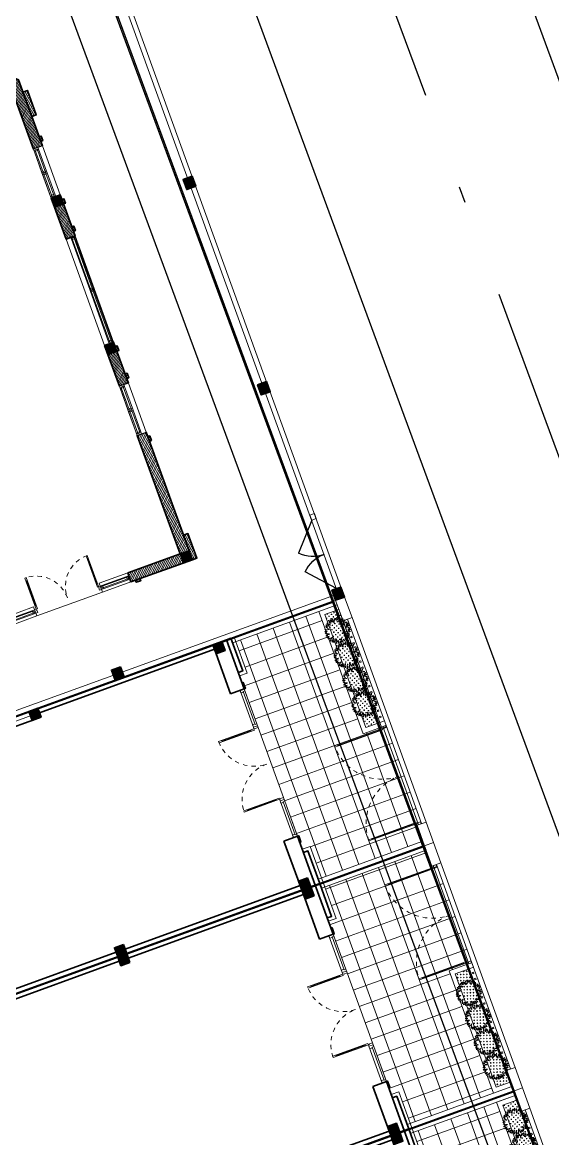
# Model space of a CAD drawing. Header units: millimetres. Extents: x 567980 to 569372, y 2065777 to 2066674.
# Drawn here: x 568659.9 to 568672.08, y 2066424.53 to 2066450.2 of the extents above; entities that cross this region are included whole.
import ezdxf

# ---------------------------------------------------------------- set-up
doc = ezdxf.new("R2010")
doc.units = ezdxf.units.MM
for name, pattern in [('ACAD_ISO10W100', [18.5, 12, -3, 0.5, -3]), ('CENTER', [3, 1.5, -0.5, 0.5, -0.5]), ('HIDDEN', [0.75, 0.5, -0.25]), ('HIDDEN2', [0.1875, 0.125, -0.0625])]:
    doc.linetypes.add(name, pattern=pattern)
for name, color, linetype, lineweight in [('A-CAY', 76, 'Continuous', 13), ('A-COT VACH', 2, 'Continuous', 35), ('A-CUA', 25, 'Continuous', 5), ('A-HATCH', 251, 'Continuous', 5), ('A-NET KHUAT', 250, 'HIDDEN', 9), ('A-NET THAY', 125, 'Continuous', 18), ('A-TRUC', 250, 'CENTER', 5), ('A-TUONG', 255, 'Continuous', 35), ('boDnv', 54, 'Continuous', 25), ('E- THAY', 9, 'Continuous', 20)]:
    doc.layers.add(name, color=color, linetype=linetype, lineweight=lineweight)
for name, color, linetype in [('ChiaLo', 128, 'CENTER'), ('datOlienke', 42, 'Continuous'), ('LogDg', 7, 'Continuous'), ('LoLK', 6, 'Continuous'), ('QH', 7, 'Continuous'), ('QUYEN', 7, 'Continuous'), ('TimDg', 222, 'Continuous'), ('ViaHeS', 32, 'Continuous')]:
    doc.layers.add(name, color=color, linetype=linetype)
doc.styles.add('rms', font='romans.shx', dxfattribs={"width": 0.7, "bigfont": 'vns.shx'})
doc.linetypes.add('ADL', pattern='A,0.125,-0.15,["++",rms,S=0.5,R=0,X=0,Y=-0.2245],-1.35,1.125', length=2.75)

# ---------------------------------------------------------------- blocks, each defined once
blk = doc.blocks.new('NEN')
at = {"layer": 'boDnv', "color": 10, "linetype": 'ADL', "ltscale": 0.25}
blk.add_lwpolyline([(-56.445, 75.304, -0.001833), (-68.512, 70.181), (-71.102, 64.281), (-45.209, -7.309), (-39.721, -9.671), (-12.936, 1.999), (-10.394, 7.957), (-36.646, 79.167), (-42.166, 81.522), (-54.75, 76.037, -0.001474)], format="xyb", close=True, dxfattribs=at)
at = {"layer": 'ChiaLo', "ltscale": 5}
for points in [[(-30.423, 65.176), (-67.611, 51.725)], [(-28.347, 59.546), (-65.571, 46.083)], [(-26.272, 53.916), (-63.53, 40.441)]]:
    blk.add_lwpolyline(points, dxfattribs=at)
at = {"layer": 'datOlienke'}
blk.add_lwpolyline([(-56.839, 76.223, -0.001888), (-69.267, 70.948), (-72.179, 64.317), (-46.002, -8.056), (-39.718, -10.761), (-12.172, 1.241), (-9.318, 7.93), (-35.857, 79.917), (-42.17, 82.611), (-55.15, 76.953, -0.001474)], format="xyb", close=True, dxfattribs=at)
at = {"layer": 'LogDg'}
blk.add_lwpolyline([(-6.653, 51.185), (136.874, 113.746, 0.429738), (140.832, 124.658), (126.05, 154.214, 0.398858), (115.699, 157.969), (-24.481, 96.867, 0.397369), (-28.79, 86.766), (-17.356, 55.751, 0.431261)], format="xyb", close=True, dxfattribs=at)
blk.add_lwpolyline([(-68.344, 77.848, 0.398827), (-76.611, 58.929), (-51.692, -9.967, 0.433046), (-40.973, -14.58), (-10.717, -1.397, 0.39741), (-6.406, 8.704), (-33.979, 83.495, 0.431261), (-44.682, 88.062), (-45.111, 87.874, -0.003775), (-68.344, 77.848)], format="xyb", dxfattribs=at)
at = {"layer": 'LoLK'}
for points in [[(-35.857, 79.917), (-42.17, 82.611), (-47.688, 80.206), (-40.767, 61.434), (-30.423, 65.176)], [(-28.347, 59.546), (-30.423, 65.176), (-40.767, 61.434), (-49.231, 58.373), (-47.155, 52.744)], [(-26.272, 53.916), (-28.347, 59.546), (-47.155, 52.744), (-45.08, 47.114)], [(-24.196, 48.287), (-26.272, 53.916), (-45.08, 47.114), (-43.004, 41.484)]]:
    blk.add_lwpolyline(points, close=True, dxfattribs=at)
at = {"layer": 'TimDg', "linetype": 'ACAD_ISO10W100', "ltscale": 0.75}
blk.add_lwpolyline([(-50.184, 141.003), (-36.235, 98.288), (0, 0)], dxfattribs=at)
at = {"layer": 'ViaHeS'}
blk.add_lwpolyline([(-56.839, 76.223, -0.001888), (-69.267, 70.948), (-72.179, 64.317), (-46.002, -8.056), (-39.718, -10.761), (-12.172, 1.241), (-9.318, 7.93), (-35.857, 79.917), (-42.17, 82.611), (-55.15, 76.953, -0.001474)], format="xyb", close=True, dxfattribs=at)
blk = doc.blocks.new('NEN IO1')
at = {"layer": 'datOlienke'}
blk.add_lwpolyline([(-82.941, 18.475, -0.001888), (-82.207, 4.994), (-76.962, 0), (0, 0), (4.681, 4.99), (2.763, 34.975), (-2.556, 39.934), (-79.278, 39.462), (-83.958, 34.441), (-83.053, 20.312, -0.001474)], format="xyb", close=True, dxfattribs=at)
at = {"layer": 'LoLK'}
for points in [[(-79.278, 39.462), (-83.958, 34.441), (-83.574, 28.435), (-63.567, 28.559), (-63.567, 39.559)], [(-57.567, 39.596), (-63.567, 39.559), (-63.567, 28.559), (-63.567, 19.558), (-57.567, 19.595)], [(-51.567, 39.633), (-57.567, 39.596), (-57.567, 19.595), (-51.567, 19.632)], [(-45.567, 39.67), (-51.567, 39.633), (-51.567, 19.632), (-45.567, 19.669)]]:
    blk.add_lwpolyline(points, close=True, dxfattribs=at)
blk = doc.blocks.new('*U404')
at = {"layer": 'A-CUA', "color": 32}
for points in [[(60, -40), (45, -40), (45, -18), (0, -18), (0, -40), (0, -40), (0, -82), (0, -82), (0, -103), (45, -103), (45, -82), (60, -82)], [(30, -82), (60, -82), (60, -40), (30, -40)], [(1292, -82), (1262, -82), (1262, -40), (1292, -40)], [(1322, -82), (1307, -82), (1307, -40), (1322, -40), (1322, -18), (1277, -18), (1277, -40), (1292, -40), (1292, -82), (1277, -82), (1277, -103), (1322, -103)], [(1307, -82), (1337, -82), (1337, -40), (1307, -40)], [(2540, -40), (2555, -40), (2555, -18), (2600, -18), (2600, -40), (2600, -40), (2600, -82), (2600, -82), (2600, -103), (2555, -103), (2555, -82), (2540, -82)], [(2570, -82), (2540, -82), (2540, -40), (2570, -40)]]:
    blk.add_lwpolyline(points, close=True, dxfattribs=at)
at = {"layer": 'A-CUA', "color": 37, "lineweight": -2}
for points in [[(45, -18), (1277, -18), (1277, -40), (45, -40)], [(45, -82), (1277, -82), (1277, -103), (45, -103)], [(2555, -18), (1322, -18), (1322, -40), (2555, -40)], [(2555, -82), (1322, -82), (1322, -103), (2555, -103)]]:
    blk.add_lwpolyline(points, close=True, dxfattribs=at)
blk = doc.blocks.new('A$C1a95cbaf')
at = {"layer": 'A-HATCH'}
h = blk.add_hatch(dxfattribs=at)
h.set_pattern_fill('ANSI31', color=256, scale=300)
h.set_pattern_definition([(45, (-121341.862, 350750.01), (-26.5165043, 26.5165043), [])])
h.paths.add_polyline_path([(110, 600), (0, 600), (0, 0), (110, 0)])
at = {"layer": 'A-TUONG', "elevation": 0}
blk.add_lwpolyline([(110, 0), (0, 0), (0, 600), (110, 600)], close=True, dxfattribs=at)
blk = doc.blocks.new('*U399')
at = {"layer": 'A-CUA', "color": 32}
for points in [[(60, -40), (45, -40), (45, -10), (0, -10), (0, -40), (0, -40), (0, -90), (0, -90), (0, -120), (45, -120), (45, -90), (60, -90)], [(30, -90), (60, -90), (60, -40), (30, -40)], [(593, -90), (563, -90), (563, -40), (593, -40)], [(623, -90), (608, -90), (608, -40), (623, -40), (623, -10), (578, -10), (578, -40), (593, -40), (593, -90), (578, -90), (578, -120), (623, -120)], [(608, -90), (638, -90), (638, -40), (608, -40)], [(1140, -40), (1155, -40), (1155, -10), (1200, -10), (1200, -40), (1200, -40), (1200, -90), (1200, -90), (1200, -120), (1155, -120), (1155, -90), (1140, -90)], [(1170, -90), (1140, -90), (1140, -40), (1170, -40)]]:
    blk.add_lwpolyline(points, close=True, dxfattribs=at)
at = {"layer": 'A-CUA', "color": 37, "lineweight": -2}
for points in [[(45, -10), (578, -10), (578, -40), (45, -40)], [(45, -90), (578, -90), (578, -120), (45, -120)], [(1155, -10), (623, -10), (623, -40), (1155, -40)], [(1155, -90), (623, -90), (623, -120), (1155, -120)]]:
    blk.add_lwpolyline(points, close=True, dxfattribs=at)
blk = doc.blocks.new('phào cửa')
at = {"layer": 'A-HATCH'}
h = blk.add_hatch(dxfattribs=at)
h.set_pattern_fill('ANSI31', color=256, scale=250)
h.set_pattern_definition([(45, (-237697.46, 7620.01), (-22.097087, 22.097087), [])])
h.paths.add_polyline_path([(0, 0), (0, 110), (-50, 110), (-50, 0)])
at = {"layer": 'A-TUONG'}
blk.add_lwpolyline([(0, 0), (0, 110), (-50, 110), (-50, 0)], close=True, dxfattribs=at)
blk = doc.blocks.new('S1200')
blk.add_wipeout([(220, 1200), (220, 0), (0, 0), (0, 1200)]).dxf.layer = 'A-NET KHUAT'
at = {"layer": 'A-NET THAY'}
blk.add_lwpolyline([(0, 0), (0, 1200), (220, 1200), (220, 0)], close=True, dxfattribs=at)
at = {"layer": 'A-CUA', "rotation": 90}
blk.add_blockref('*U399', (100, 0), dxfattribs=at)
at = {"layer": 'A-TUONG'}
blk.add_blockref('phào cửa', (0, 1310), dxfattribs=at)
at = {"layer": 'A-TUONG', "xscale": -1, "rotation": 180}
blk.add_blockref('phào cửa', (0, -110), dxfattribs=at)
blk = doc.blocks.new('*U400')
at = {"layer": 'A-CUA', "color": 32}
for points in [[(60, -40), (45, -40), (45, -18), (0, -18), (0, -40), (0, -40), (0, -82), (0, -82), (0, -103), (45, -103), (45, -82), (60, -82)], [(30, -82), (60, -82), (60, -40), (30, -40)], [(640, -40), (655, -40), (655, -18), (700, -18), (700, -40), (700, -40), (700, -82), (700, -82), (700, -103), (655, -103), (655, -82), (640, -82)], [(670, -82), (640, -82), (640, -40), (670, -40)]]:
    blk.add_lwpolyline(points, close=True, dxfattribs=at)
at = {"layer": 'A-CUA', "color": 37, "lineweight": -2}
for points in [[(45, -18), (655, -18), (655, -40), (45, -40)], [(45, -82), (655, -82), (655, -103), (45, -103)]]:
    blk.add_lwpolyline(points, close=True, dxfattribs=at)
blk = doc.blocks.new('*U375')
for p, q in [((90, -100), (50, -100)), ((70, -100), (70, -917)), ((2043, -100), (2083, -100)), ((2063, -100), (2063, -917)), ((90, -917), (50, -917)), ((2043, -917), (2083, -917))]:
    blk.add_line(p, q)
for points in [[(0, 113), (60, 113), (60, 40), (50, 40), (50, 0), (0, 0)], [(50, 0), (90, 0), (90, -1017), (50, -1017)], [(2083, 0), (2043, 0), (2043, -1017), (2083, -1017)], [(2133, 113), (2073, 113), (2073, 40), (2083, 40), (2083, 0), (2133, 0)]]:
    blk.add_lwpolyline(points, close=True)
at = {"linetype": 'HIDDEN2'}
for centre, start, end in [((50, 0), 270, 0), ((2083, 0), 180, 270)]:
    blk.add_arc(centre, 1017, start, end, dxfattribs=at)
blk = doc.blocks.new('CỦA DI SAU')
at = {"layer": 'A-NET THAY'}
blk.add_line((2200, 0), (3800, 0), dxfattribs=at)
for points in [[(2200, 0), (1500, 0), (1500, -220), (2200, -220)], [(3800, 0), (4500, 0), (4500, -220), (3800, -220)]]:
    blk.add_lwpolyline(points, close=True, dxfattribs=at)
at = {"layer": 'A-CUA', "xscale": -1}
blk.add_blockref('*U400', (2200, -49, 0), dxfattribs=at)
at = {"layer": 'A-CUA', "extrusion": (0, 0, -1), "xscale": -0.7500000000000002, "yscale": 0.7500000000000002, "zscale": -0.7500000000000002}
blk.add_blockref('*U375', (-2200, -152), dxfattribs=at)
at = {"layer": 'A-CUA'}
blk.add_blockref('*U400', (3800, -49), dxfattribs=at)
at = {"layer": 'A-TUONG', "xscale": -1, "rotation": 90}
blk.add_blockref('phào cửa', (1390, 0, 0), dxfattribs=at)
at = {"layer": 'A-TUONG', "rotation": 270}
blk.add_blockref('phào cửa', (4610, 0, 0), dxfattribs=at)
blk = doc.blocks.new('cot 220')
at = {"layer": 'A-COT VACH'}
h = blk.add_hatch(color=256, dxfattribs=at)
h.dxf.hatch_style = 1
h.paths.add_polyline_path([(110, 110), (-110, 110), (-110, -110), (110, -110)])
blk.add_lwpolyline([(-110, -110), (110, -110), (110, 110), (-110, 110)], close=True, dxfattribs=at)
blk = doc.blocks.new('cum dh a3.3.1.6.7')
at = {"layer": 'A-HATCH'}
h = blk.add_hatch(dxfattribs=at)
h.set_pattern_fill('ANSI31', color=256, scale=0.3)
h.set_pattern_definition([(45, (-145.69891, 350), (-0.0265165043, 0.0265165043), [])])
h.paths.add_polyline_path([(-6.501, -0.22), (-7.781, -0.22), (-7.781, -3.12), (-8.001, -3.12), (-8.001, 0), (-6.501, 0)])
h.paths.add_polyline_path([(-2.121, -1.62), (-2.121, -0.22), (-1.671, -0.22), (-1.671, 0), (-3.501, 0), (-3.501, -0.22), (-2.341, -0.22), (-2.341, -2.249), (-2.121, -2.191), (-2.121, -1.73), (-0.931, -1.73), (-0.931, -1.62)])
h.paths.add_polyline_path([(-0.111, -12.74), (-0.111, -7.04), (-0.221, -7.04), (-0.221, -1.73), (-0.331, -1.73), (-0.331, -1.62), (-0.221, -1.62), (-0.221, -0.22), (-0.671, -0.22), (-0.671, 0), (-0.001, 0), (-0.001, -12.96), (-0.807, -13.012), (-0.821, -12.793)])
h = blk.add_hatch(dxfattribs=at)
h.set_pattern_fill('ANSI31', color=256, scale=0.25)
h.set_pattern_definition([(45, (-245.698912, 2), (-0.022097087, 0.022097087), [])])
h.paths.add_polyline_path([(-7.781, -4.32), (-7.781, -5.32), (-8.001, -5.32), (-8.001, -4.32)])
h.paths.add_polyline_path([(-7.781, -10.12), (-7.781, -11.64), (-6.184, -13.14), (-5.312, -13.079), (-5.298, -13.299), (-6.271, -13.36), (-8.001, -11.735), (-8.001, -10.12)])
h.paths.add_polyline_path([(-7.781, -7.92), (-8.001, -7.92), (-8.001, -8.7), (-7.781, -8.7)])
at = {"layer": 'A-NET THAY', "elevation": 0}
blk.add_lwpolyline([(-8.001, -7.92), (-7.781, -7.92), (-7.781, -5.32), (-8.001, -5.32)], close=True, dxfattribs=at)
at = {"layer": 'A-TUONG', "elevation": 0}
for points in [[(-6.501, -0.22), (-7.781, -0.22), (-7.781, -3.12), (-8.001, -3.12), (-8.001, 0), (-6.501, 0)], [(-7.781, -10.12), (-7.781, -11.64), (-6.184, -13.14), (-5.312, -13.079), (-5.298, -13.297), (-6.271, -13.36), (-8.001, -11.735), (-8.001, -10.12)]]:
    blk.add_lwpolyline(points, close=True, dxfattribs=at)
blk.add_lwpolyline([(-7.781, -4.32), (-7.781, -5.32), (-8.001, -5.32), (-8.001, -4.32), (-7.781, -4.32)], dxfattribs=at)
at = {"layer": 'A-COT VACH', "xscale": 0.001, "yscale": 0.001, "zscale": 0.001, "rotation": 359.9999999999999}
for p in [(-7.891, -0.11), (-7.891, -5.21)]:
    blk.add_blockref('cot 220', p, dxfattribs=at)
at = {"layer": 'A-CUA', "xscale": 0.001, "yscale": 0.001, "zscale": 0.001, "rotation": 90}
blk.add_blockref('*U404', (-8.001, -7.92, 0), dxfattribs=at)
at = {"layer": 'A-TUONG', "yscale": 0.001, "zscale": 0.001}
for name, p, xscale, rotation in [('A$C1a95cbaf', (-8.111, -0.6, 0), 0.001, 359.9999999999999), ('CỦA DI SAU', (-8.001, 0, 0), 0.001, 359.9999999999999), ('phào cửa', (-8.001, -5.21, 0), 0.001, 359.9999999999999), ('phào cửa', (-8.001, -8.03, 0), -0.001, 179.9999999999999), ('A$C1a95cbaf', (-8.111, -11.435, 0), 0.001, 359.9999999999999)]:
    blk.add_blockref(name, p, dxfattribs=dict(at, xscale=xscale, rotation=rotation))
for p, xscale, rotation in [((-8.001, -4.32), 0.001, 359.9999999999999), ((-8.001, -8.92), -0.001, 179.9999999999999)]:
    blk.add_blockref('S1200', p, dxfattribs=dict(at, xscale=xscale, rotation=rotation))
at = {"layer": 'A-TUONG', "elevation": 0}
blk.add_lwpolyline([(-7.781, -7.92), (-8.001, -7.92), (-8.001, -8.7), (-7.781, -8.7)], close=True, dxfattribs=at)
at = {"layer": 'A-COT VACH', "xscale": 0.001, "yscale": 0.001, "zscale": 0.001, "rotation": 359.9999999999999}
blk.add_blockref('cot 220', (-7.891, -8.81), dxfattribs=at)
blk = doc.blocks.new('cot gia md a1')
at = {"layer": 'A-NET THAY'}
blk.add_lwpolyline([(880, 0), (880, -190), (0, -190), (0, -110)], dxfattribs=at)
at = {"layer": 'A-TUONG'}
blk.add_lwpolyline([(800, 0), (800, -110), (0, -110), (0, 0)], dxfattribs=at)
blk = doc.blocks.new('phao cua chinh mb a1')
at = {"layer": 'A-TUONG'}
blk.add_lwpolyline([(0, 0), (0, -30), (-150, -30), (-150, 0)], dxfattribs=at)
blk = doc.blocks.new('TRU CONG')
at = {"layer": 'A-NET THAY'}
blk.add_lwpolyline([(0, 0), (500, 0), (500, 220), (0, 220)], close=True, dxfattribs=at)
blk = doc.blocks.new('*U304')
for p, q in [((90, 1450), (50, 1450)), ((70, 100), (70, 1450)), ((3110, 1450), (3150, 1450)), ((3130, 100), (3130, 1450)), ((90, 100), (50, 100)), ((3110, 100), (3150, 100))]:
    blk.add_line(p, q)
for points in [[(50, 0), (90, 0), (90, 1550), (50, 1550)], [(3150, 0), (3110, 0), (3110, 1550), (3150, 1550)], [(0, -133), (60, -133), (60, -40), (50, -40), (50, 0), (0, 0)], [(3200, -133), (3140, -133), (3140, -40), (3150, -40), (3150, 0), (3200, 0)]]:
    blk.add_lwpolyline(points, close=True)
at = {"linetype": 'HIDDEN2'}
for centre, start, end in [((50, 0), 0, 90), ((3150, 0), 90, 180)]:
    blk.add_arc(centre, 1550, start, end, dxfattribs=at)
blk = doc.blocks.new('*U316')
at = {"layer": 'A-NET THAY'}
blk.add_lwpolyline([(-0.015, -0.015), (0.015, -0.015), (0.015, 0.015), (-0.015, 0.015)], close=True, dxfattribs=at)
blk = doc.blocks.new('*U317')
at = {"layer": 'A-NET THAY', "color": 0, "linetype": 'ByBlock', "lineweight": -2, "transparency": 16777216}
for p in [(0, 0), (0.15, 0), (0.3, 0), (0.45, 0), (0.6, 0), (0.75, 0), (0.9, 0), (1.05, 0), (1.2, 0), (1.35, 0), (1.5, 0), (1.65, 0), (1.8, 0), (1.95, 0), (2.1, 0), (2.25, 0)]:
    blk.add_blockref('*U316', p, dxfattribs=at)
blk = doc.blocks.new('mb-cay40')
at = {"color": 0, "linetype": 'ByBlock'}
for centre, radius, start, end in [((-654, 503), 44.2, 163.4933, 274.4697), ((-693, 471), 44.2, 343.4933, 94.4697), ((-542, 597), 98.1, 183.3189, 263.1904), ((-651, 494), 98.1, 3.3189, 83.1904), ((-554, 556), 69.9, 25.4537, 116.6852), ((-522, 648), 69.9, 205.4537, 296.6852), ((-427, 694), 54.1, 146.8151, 244.0193), ((-496, 675), 54.1, 326.8151, 64.0193), ((-390, 597), 66.9, 168.8066, 257.6391), ((-470, 545), 66.9, 348.8066, 77.6391), ((-300, 710), 100, 149.4737, 231.7586), ((-448, 683), 100, 329.4737, 51.7586), ((-231, 779), 98.1, 192.306, 259.6849), ((-344, 662), 98.1, 12.306, 79.6849), ((-148, 638), 79.7, 145.5248, 220.8327), ((-273, 631), 79.7, 325.5248, 40.8327), ((-136, 737), 62.9, 125.4093, 202.7101), ((-231, 764), 62.9, 305.4093, 22.7101), ((16, 684), 137, 133.8117, 194.3077), ((-211, 749), 137, 313.8117, 14.3077), ((113, 711), 137, 163.4642, 212.7906), ((49, 562), 68.8, 103.8914, 198.9039), ((-134, 676), 137, 343.4642, 32.7906), ((-33, 607), 68.8, 283.8914, 18.9039), ((138, 616), 80.6, 104.1004, 168.465), ((40, 710), 80.6, 284.1004, 348.465), ((230, 506), 141, 100.3005, 160.4476), ((72, 692), 141, 280.3005, 340.4476), ((260, 521), 76.9, 122.5817, 207.18), ((150, 551), 76.9, 302.5817, 27.18), ((-767, 152), 75.6, 44.2576, 108.5927), ((-736, 277), 75.6, 224.2576, 288.5927), ((-743, 226), 96, 30.9482, 110.5784), ((-695, 365), 96, 210.9482, 290.5784), ((-787, 176), 111, 280.8762, 345.4479), ((-659, 40), 111, 100.8762, 165.4479), ((-690, -39), 87.4, 54.9745, 151.3792), ((-716, 74), 87.4, 234.9745, 331.3792), ((-680, 301), 102, 69.7201, 135.6489), ((-718, 468), 102, 249.7201, 315.6489), ((-638, 119), 83.9, 60.5095, 129.292), ((-649, 257), 83.9, 240.5095, 309.292), ((-620, 357), 75.8, 22.5723, 98.3335), ((-561, 461), 75.8, 202.5723, 278.3335), ((213, 369), 79.6, 86.0282, 161.3698), ((143, 474), 79.6, 266.0282, 341.3698), ((159, -75), 77.3, 28.8072, 103.9199), ((208, 37), 77.3, 208.8072, 283.9199), ((243, 141), 78, 58.8748, 131.2135), ((232, 267), 78, 238.8748, 311.2135), ((320, 284), 110, 64.7353, 140.5781), ((282, 453), 110, 244.7353, 320.5781), ((314, -59), 90.4, 71.3712, 141.7535), ((272, 83), 90.4, 251.3712, 321.7535), ((300, 426), 53.5, 59.9815, 155.6676), ((278, 494), 53.5, 239.9815, 335.6676), ((293, 25), 97.6, 29.1952, 106.7189), ((350, 166), 97.6, 209.1952, 286.7189), ((359, 242), 79.1, 90.2529, 173.5221), ((280, 330), 79.1, 270.2529, 353.5221), ((344, 142), 53.6, 28.1981, 112.1918), ((371, 217), 53.6, 208.1981, 292.1918), ((-675, -123), 70, 71.8192, 140.0818), ((-707, -12), 70, 251.8192, 320.0818), ((-557, -163), 78, 113.4753, 203.456), ((-660, -123), 78, 293.4753, 23.456), ((-617, 21), 75, 267.1724, 337.2365), ((-551, -83), 75, 87.1724, 157.2365), ((-605, -147), 107, 271.6328, 352.0268), ((-496, -269), 107, 91.6328, 172.0268), ((-473, -294), 49.3, 76.5419, 193.4774), ((-509, -257), 49.3, 256.5419, 13.4774), ((-342, -221), 95.9, 122.8873, 186.7253), ((-489, -152), 95.9, 302.8873, 6.7253), ((-314, -281), 91.1, 159.117, 230.3606), ((-457, -318), 91.1, 339.117, 50.3606), ((-220, -348), 109, 122.117, 201.7275), ((-379, -297), 109, 302.117, 21.7275), ((-170, -364), 62.5, 129.7475, 206.0709), ((-267, -343), 62.5, 309.7475, 26.0709), ((-133, -236), 75.4, 148.7877, 221.5977), ((-253, -247), 75.4, 328.7877, 41.5977), ((-160, -372), 84.6, 5.3196, 80.419), ((-61, -281), 84.6, 185.3196, 260.419), ((100, -278), 148, 165.2071, 218.3217), ((-159, -332), 148, 345.2071, 38.3217), ((-19, -211), 70.3, 353.65, 74.6514), ((70, -151), 70.3, 173.65, 254.6514), ((110, -276), 64.3, 156.7754, 231.288), ((11, -301), 64.3, 336.7754, 51.288), ((113, -290), 96.7, 38.6962, 106.2415), ((162, -137), 96.7, 218.6962, 286.2415), ((133, -213), 116, 6.5487, 76.8911), ((275, -87), 116, 186.5487, 256.8911), ((243, -118), 50.7, 359.2557, 87.6287), ((296, -68), 50.7, 179.2557, 267.6287)]:
    blk.add_arc(centre, radius, start, end, dxfattribs=at)
blk = doc.blocks.new('*U310')
at = {"layer": 'A-CAY', "xscale": 0.0005, "yscale": 0.0005, "zscale": 0.0005, "rotation": 296.5718179110141}
blk.add_blockref('mb-cay40', (-0.044, -0.134), dxfattribs=at)
blk = doc.blocks.new('*U311')
at = {"layer": 'A-NET THAY', "color": 0, "linetype": 'ByBlock', "lineweight": -2, "transparency": 16777216}
for p in [(0, 0), (0.6, 0), (1.2, 0), (1.8, 0)]:
    blk.add_blockref('*U310', p, dxfattribs=at)
blk = doc.blocks.new('*U305')
for p, q in [((90, -100), (50, -100)), ((70, -100), (70, -1050)), ((2310, -100), (2350, -100)), ((2330, -100), (2330, -1050)), ((90, -1050), (50, -1050)), ((2310, -1050), (2350, -1050))]:
    blk.add_line(p, q)
for points in [[(0, 133), (60, 133), (60, 40), (50, 40), (50, 0), (0, 0)], [(2400, 133), (2340, 133), (2340, 40), (2350, 40), (2350, 0), (2400, 0)], [(50, 0), (90, 0), (90, -1150), (50, -1150)], [(2350, 0), (2310, 0), (2310, -1150), (2350, -1150)]]:
    blk.add_lwpolyline(points, close=True)
at = {"linetype": 'HIDDEN2'}
for centre, start, end in [((50, 0), 270, 0), ((2350, 0), 180, 270)]:
    blk.add_arc(centre, 1150, start, end, dxfattribs=at)
blk = doc.blocks.new('*U303')
at = {"ltscale": 10}
for p, q in [((900, 0), (0, 0)), ((855, -60), (45, -60)), ((855, -100), (45, -100))]:
    blk.add_line(p, q, dxfattribs=at)
for points in [[(0, -100), (45, -100), (45, -60), (60, -60), (60, 0), (0, 0)], [(900, -100), (855, -100), (855, -60), (840, -60), (840, 0), (900, 0)]]:
    blk.add_lwpolyline(points, close=True, dxfattribs=at)
blk = doc.blocks.new('MBT1 A1')
at = {"layer": 'A-HATCH'}
h = blk.add_hatch(dxfattribs=at)
h.set_pattern_fill('SQRTMPLT', color=256, scale=0.4, pattern_type=2)
h.set_pattern_definition([(6e-15, (-410.51707, -66.48982), (-3e-17, 0.4), []), (90, (-410.51707, -66.48982), (-0.4, 0), [])])
h.paths.add_polyline_path([(5.89, -17.3), (5.12, -17.3), (5.12, -17.11), (4.95, -17.11), (4.95, -17.14), (4.8, -17.14), (4.8, -17.11), (1.2, -17.11), (1.2, -17.14), (1.05, -17.14), (1.05, -17.11), (0.88, -17.11), (0.88, -17.3), (0.11, -17.3), (0.11, -19.33), (3.1, -19.33), (3.1, -19.78), (3.1, -19.89), (5.5, -19.89), (5.5, -19.78), (5.89, -19.78)])
at = {"layer": 'A-HATCH', "true_color": 0x46cb3a}
h = blk.add_hatch(dxfattribs=at)
h.set_pattern_fill('CROSS', color=95, scale=0.2, angle=-63.4282, double=1)
h.set_pattern_definition([(296.571818, (-410.51707, -66.48982), (0.0670846797, -0.022352757), [0.025, -0.075]), (26.571818, (-410.522656, -66.50659), (0.022352757, 0.0670846797), [0.025, -0.075])])
h.paths.add_polyline_path([(2.99, -19.44), (0.22, -19.44), (0.22, -19.78), (2.99, -19.78)])
at = {"layer": 'A-NET THAY'}
for p, q in [((1.2, -17.11), (4.8, -17.11)), ((0.5, -20), (5.5, -20)), ((3.1, -19.89), (5.5, -19.89))]:
    blk.add_line(p, q, dxfattribs=at)
for points in [[(0, -19.78), (0, -17.22), (0.11, -17.22), (0.11, -19.78)], [(6, -19.78), (6, -17.22), (5.89, -17.22), (5.89, -19.78)], [(0.11, -19.78), (3.1, -19.78), (3.1, -19.33), (0.11, -19.33)], [(0.5, -19.89), (3.1, -19.89), (3.1, -19.78), (0.5, -19.78)], [(2.99, -19.89), (3.1, -19.89), (3.1, -19.78), (2.99, -19.78)]]:
    blk.add_lwpolyline(points, close=True, dxfattribs=at)
blk.add_lwpolyline([(2.99, -19.78), (2.99, -19.44), (0.22, -19.44), (0.22, -19.78)], dxfattribs=at)
at = {"layer": 'A-TRUC', "ltscale": 0.5}
for p, q in [((0.11, -16.89), (0.11, -2.11)), ((5.89, -16.89), (5.89, -2.11))]:
    blk.add_line(p, q, dxfattribs=at)
at = {"layer": 'A-TUONG'}
for p, q in [((0, -17.11), (0, -2)), ((6, -17.11), (6, -2)), ((5.89, -12.28), (5.89, -2.22)), ((0.22, -12.5), (0.22, -7.73)), ((0.22, -12.5), (0.11, -12.5)), ((0.11, -16.78), (0.11, -12.5)), ((5.89, -16.78), (5.89, -12.5)), ((0.11, -16.78), (1.2, -16.78)), ((1.2, -17.11), (1.2, -16.78)), ((5.89, -16.78), (4.8, -16.78)), ((4.8, -17.11), (4.8, -16.78)), ((0, -17.11), (1.2, -17.11)), ((4.8, -17.11), (6, -17.11))]:
    blk.add_line(p, q, dxfattribs=at)
blk.add_lwpolyline([(5.78, -12.5), (6, -12.5), (6, -12.28), (5.78, -12.28)], close=True, dxfattribs=at)
at = {"layer": 'A-COT VACH', "xscale": 0.001, "yscale": 0.001, "zscale": 0.001}
for p in [(0.11, -12.39), (5.89, -12.39), (0.11, -16.89), (5.89, -16.89)]:
    blk.add_blockref('cot 220', p, dxfattribs=at)
at = {"layer": 'A-CUA', "extrusion": (0, 0, -1), "xscale": 0.0007500000000000045, "yscale": 0.0007500000000000045, "zscale": -0.0007500000000000046, "rotation": 179.9999363377021}
blk.add_blockref('*U305', (-2.1, -17.01), dxfattribs=at)
at = {"layer": 'A-CUA', "yscale": 0.001, "zscale": 0.001, "rotation": 6.366229791333411e-05}
for p, xscale in [((1.2, -17.01), 0.001), ((4.8, -17.01), -0.001)]:
    blk.add_blockref('*U303', p, dxfattribs=dict(at, xscale=xscale))
at = {"layer": 'A-CUA', "extrusion": (0, 0, -1), "xscale": -0.0007500000000000044, "yscale": 0.0007500000000000044, "zscale": -0.0007500000000000044}
blk.add_blockref('*U304', (-3.1, -19.78), dxfattribs=at)
at = {"layer": 'A-NET THAY', "yscale": 0.001, "zscale": 0.001}
for name, p, xscale in [('cot gia md a1', (0, -17.11), 0.001), ('phao cua chinh mb a1', (1.2, -17.11), 0.001), ('phao cua chinh mb a1', (4.8, -17.11), -0.001), ('cot gia md a1', (6, -17.11), -0.001), ('TRU CONG', (0, -20), 0.001), ('TRU CONG', (6, -20), -0.001)]:
    blk.add_blockref(name, p, dxfattribs=dict(at, xscale=xscale))
at = {"layer": 'A-NET THAY'}
for name, p in [('*U311', (0.67, -19.587)), ('*U317', (0.62, -19.835))]:
    blk.add_blockref(name, p, dxfattribs=at)
blk = doc.blocks.new('MBT1 IO1')
at = {"layer": 'LoLK', "xscale": -1, "rotation": 180}
for p in [(-63.567, 19.854), (-51.567, 19.854)]:
    blk.add_blockref('MBT1 A1', p, dxfattribs=at)
at = {"layer": 'LoLK'}
for name, p, rotation in [('MBT1 A1', (-51.567, 19.854), 180), ('cum dh a3.3.1.6.7', (-65.567, 28.856, 0), 270)]:
    blk.add_blockref(name, p, dxfattribs=dict(at, rotation=rotation))
blk.add_blockref('NEN IO1', (0, 0), dxfattribs=at)
blk = doc.blocks.new('cong phu')
at = {"layer": 'A-NET THAY'}
blk.add_lwpolyline([(110, -1610), (110, -1500), (0, -1500), (0, -1610)], close=True, dxfattribs=at)
at = {"layer": 'QUYEN'}
for points in [[(0, 0, 37.5, 37.5, 0), (-544, -544, 0, 0, 0.192739), (0, -750, 0, 0, 1.782882)], [(0, -1500, 37.5, 37.5, 0), (-544, -956, 0, 0, -0.192739), (0, -750, 0, 0, -1.782882)]]:
    blk.add_lwpolyline(points, format="xyseb", dxfattribs=at)
blk = doc.blocks.new('rkg1')
at = {"layer": 'A-NET THAY'}
for points in [[(0, -2000), (0, 0), (-11000, 0), (-11000, -13668), (-6010, -18352), (0, -17972), (0, -14966)], [(-110, -2000), (-110, -110), (-10890, -110), (-10890, -13620), (-5969, -18239), (-110, -17869), (-110, -14966)]]:
    blk.add_lwpolyline(points, dxfattribs=at)
at = {"layer": 'A-COT VACH'}
for p in [(-10890, -110), (-5500, -110), (-10890, -4610), (-10890, -9110)]:
    blk.add_blockref('cot 220', p, dxfattribs=at)
at = {"layer": 'E- THAY', "xscale": -1}
blk.add_blockref('cong phu', (-10890, -220), dxfattribs=at)
blk = doc.blocks.new('CUM CONG A3-A3.1-A6-A7')
at = {"layer": 'QH', "xscale": 0.001, "yscale": 0.001, "zscale": 0.001}
blk.add_blockref('rkg1', (11, 0), dxfattribs=at)
blk = doc.blocks.new('MB CONG KHU A')
at = {"layer": 'LoLK', "yscale": 1.116025272831706, "rotation": 199.9098738722921}
blk.add_blockref('CUM CONG A3-A3.1-A6-A7', (-77.576, 196.333), dxfattribs=at)

msp = doc.modelspace()

# ---------------------------------------------------------------- block references
at = {"layer": 'boDnv'}
msp.add_blockref('NEN', (568697.481, 2066371.697), dxfattribs=at)

# ---------------------------------------------------------------- next in the draw order: block references
at = {"layer": 'LoLK', "rotation": 289.9098738716477}
msp.add_blockref('MBT1 IO1', (568651.478, 2066363.641), dxfattribs=at)

# ---------------------------------------------------------------- next in the draw order: block references
at = {"layer": 'LoLK'}
msp.add_blockref('MB CONG KHU A', (568744.879, 2066240.648), dxfattribs=at)

doc.saveas('drawing.dxf')
